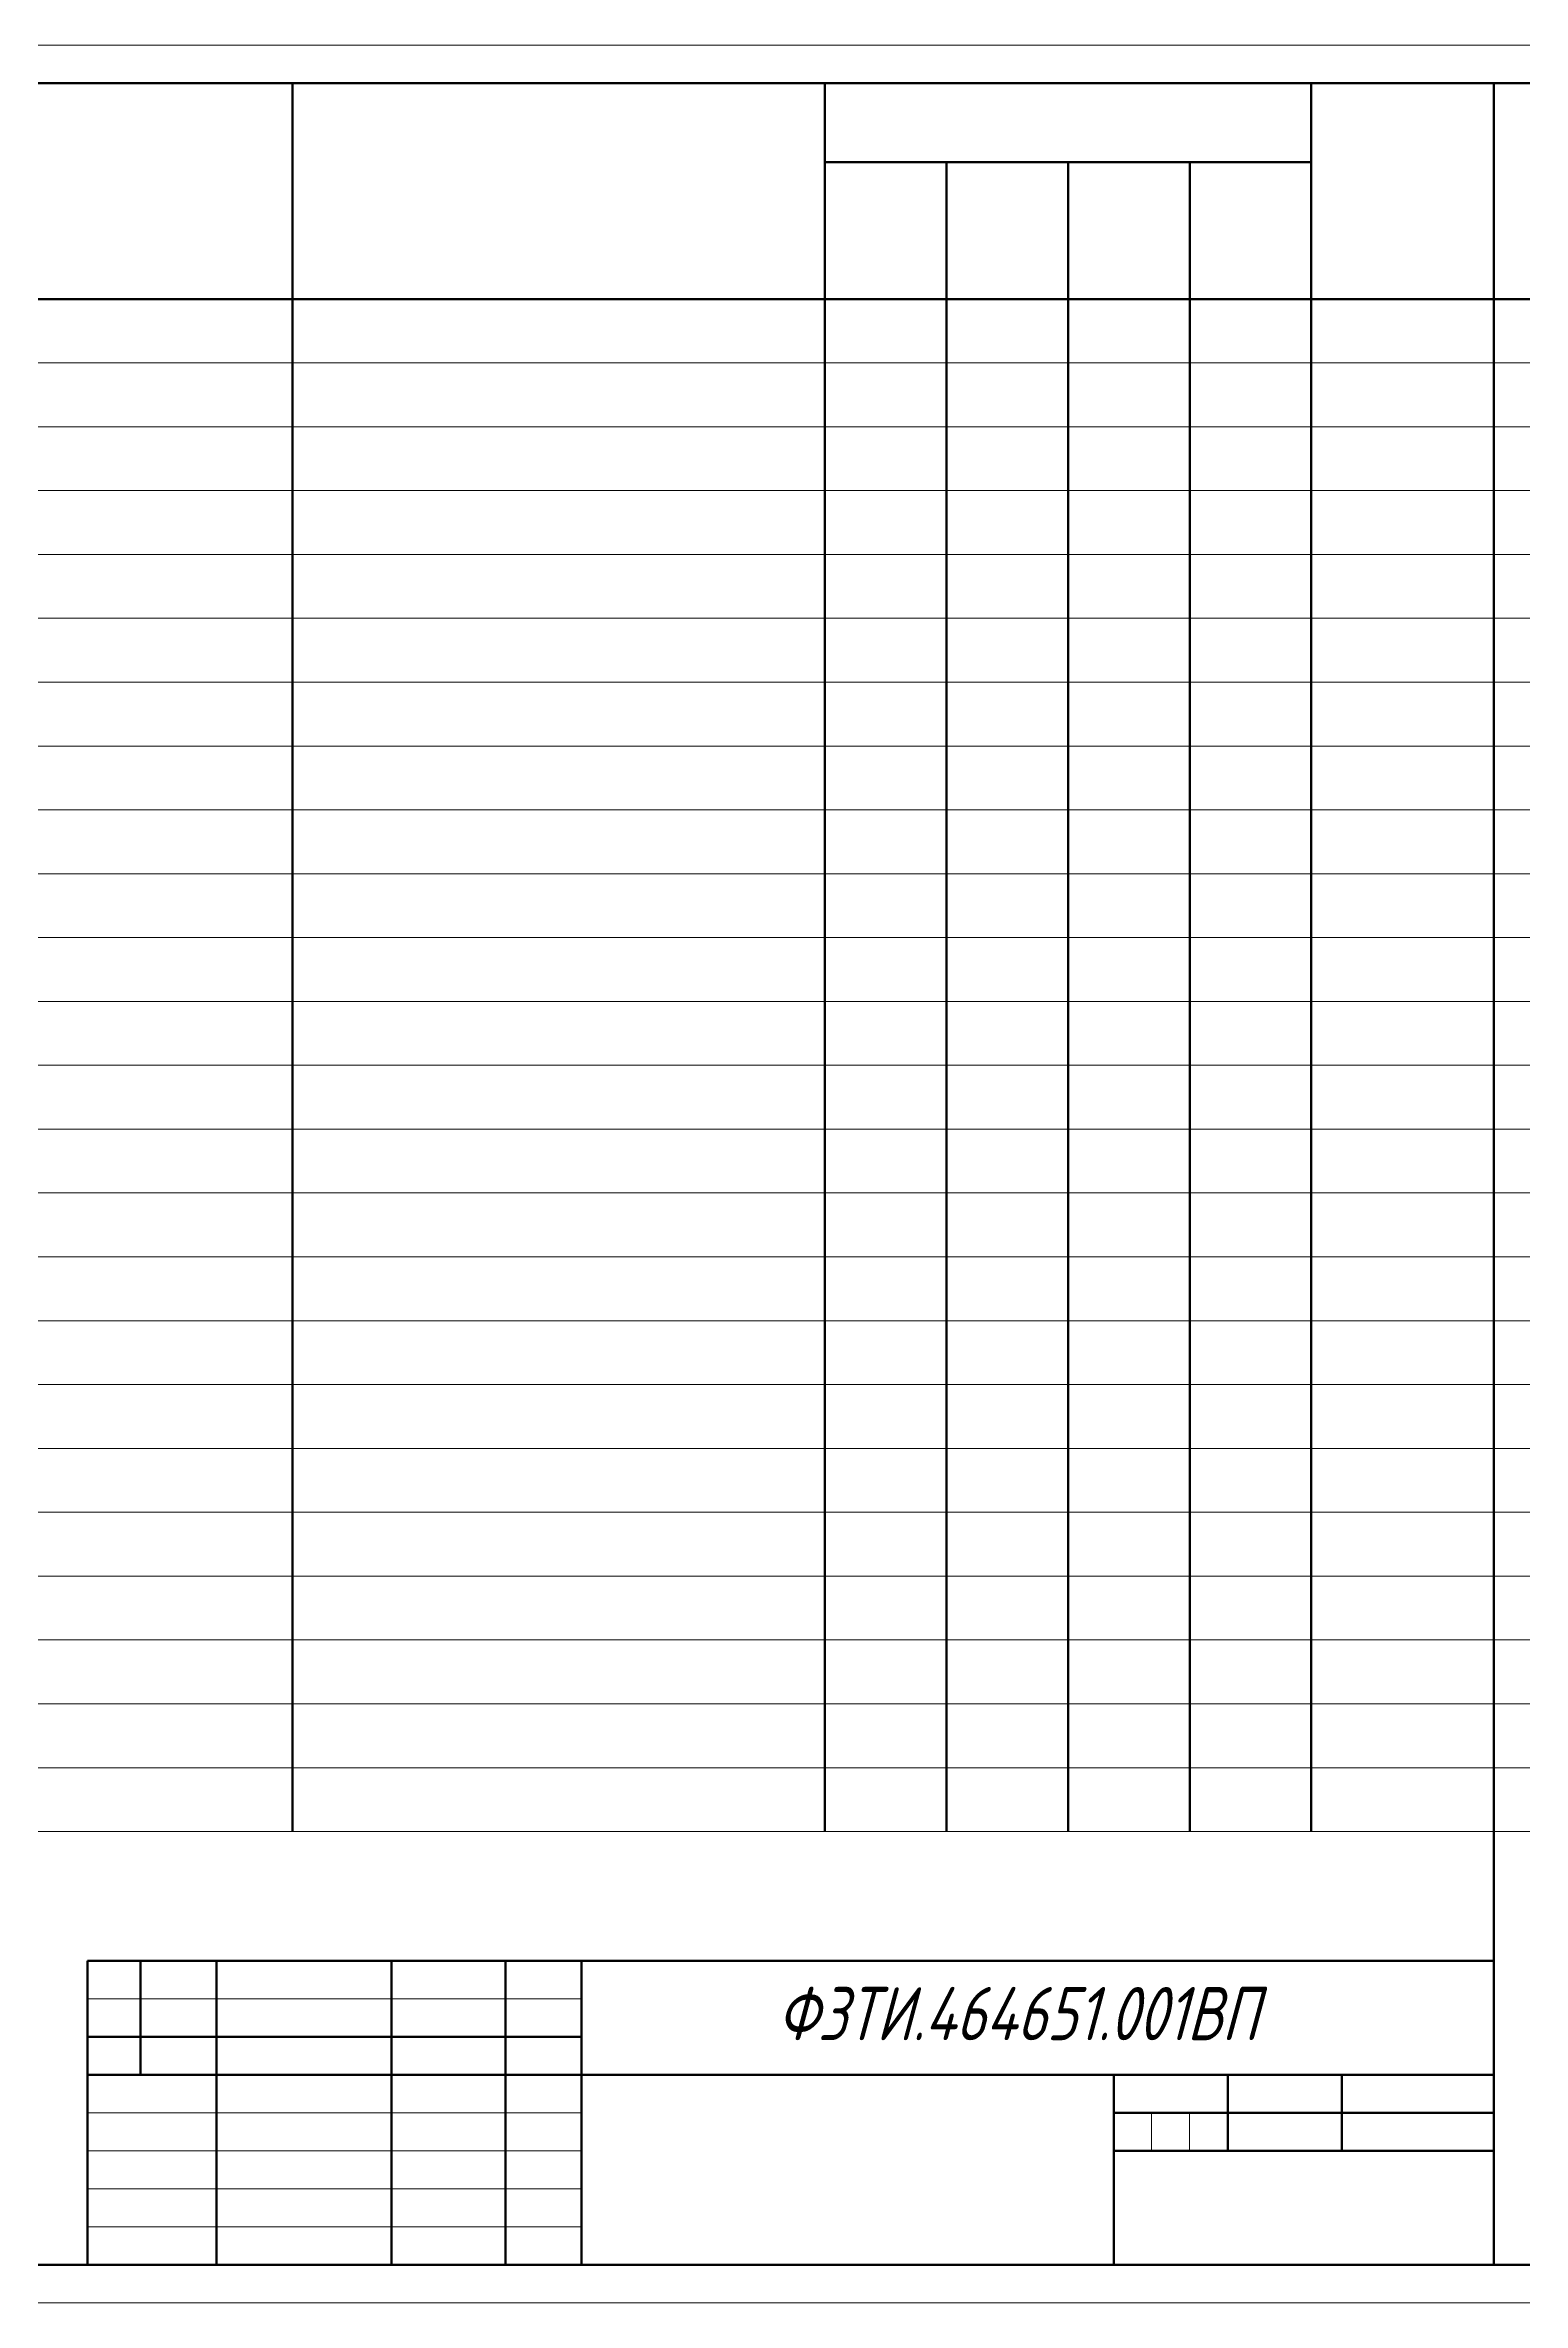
# Model space of a CAD drawing. Header units: millimetres. Extents: x 0 to 1220, y 0 to 297.
# Drawn here: x 224.4 to 418.8, y 0 to 297 of the extents above; entities that cross this region are included whole.
import ezdxf

# ---------------------------------------------------------------- set-up
doc = ezdxf.new("R2010")
doc.units = ezdxf.units.MM
doc.linetypes.add('K5LT_BASIC', pattern=[0])
doc.linetypes.add('K5LT_THIN', pattern=[0])
doc.layers.add('Содержание', color=7, linetype='Continuous')
doc.styles.add('KTEXTSTYLE', font='GOST_AU.SHX', dxfattribs={"width": 0.96, "height": 5})

msp = doc.modelspace()

# ---------------------------------------------------------------- linework, layer by layer
at = {"color": 7, "linetype": 'K5LT_THIN', "lineweight": 18}
for p, q in [((-0.02, 297), (609.98, 297)), ((19.98, 255.2), (414.98, 255.2)), ((414.98, 255.2), (604.98, 255.2)), ((19.98, 246.8), (414.98, 246.8)), ((414.98, 246.8), (604.98, 246.8)), ((19.98, 238.4), (414.98, 238.4)), ((414.98, 238.4), (604.98, 238.4)), ((19.98, 230), (414.98, 230)), ((414.98, 230), (604.98, 230)), ((19.98, 221.6), (414.98, 221.6)), ((414.98, 221.6), (604.98, 221.6)), ((19.98, 213.2), (414.98, 213.2)), ((414.98, 213.2), (604.98, 213.2)), ((19.98, 204.8), (414.98, 204.8)), ((414.98, 204.8), (604.98, 204.8)), ((19.98, 196.4), (414.98, 196.4)), ((414.98, 196.4), (604.98, 196.4)), ((19.98, 188), (414.98, 188)), ((414.98, 188), (604.98, 188)), ((19.98, 179.6), (414.98, 179.6)), ((414.98, 179.6), (604.98, 179.6)), ((19.98, 171.2), (414.98, 171.2)), ((414.98, 171.2), (604.98, 171.2)), ((19.98, 162.8), (414.98, 162.8)), ((414.98, 162.8), (604.98, 162.8)), ((19.98, 154.4), (414.98, 154.4)), ((414.98, 154.4), (604.98, 154.4)), ((19.98, 146), (414.98, 146)), ((414.98, 146), (604.98, 146)), ((19.98, 137.6), (414.98, 137.6)), ((414.98, 137.6), (604.98, 137.6)), ((19.98, 129.2), (414.98, 129.2)), ((414.98, 129.2), (604.98, 129.2)), ((19.98, 120.8), (414.98, 120.8)), ((414.98, 120.8), (604.98, 120.8)), ((19.98, 112.4), (414.98, 112.4)), ((414.98, 112.4), (604.98, 112.4)), ((19.98, 104), (414.98, 104)), ((414.98, 104), (604.98, 104)), ((19.98, 95.6), (414.98, 95.6)), ((414.98, 95.6), (604.98, 95.6)), ((19.98, 87.2), (414.98, 87.2)), ((414.98, 87.2), (604.98, 87.2)), ((19.98, 78.8), (414.98, 78.8)), ((414.98, 78.8), (604.98, 78.8)), ((19.98, 70.4), (414.98, 70.4)), ((414.98, 70.4), (604.98, 70.4)), ((19.98, 62), (414.98, 62)), ((414.98, 62), (604.98, 62)), ((229.98, 40), (294.98, 40)), ((229.98, 25), (246.98, 25)), ((246.98, 25), (269.98, 25)), ((269.98, 25), (284.98, 25)), ((284.98, 25), (294.98, 25)), ((369.94, 20), (369.94, 25)), ((374.96, 20), (374.96, 25)), ((229.98, 20), (246.98, 20)), ((246.98, 20), (269.98, 20)), ((269.98, 20), (284.98, 20)), ((284.98, 20), (294.98, 20)), ((229.98, 15), (294.98, 15)), ((229.98, 10), (294.98, 10)), ((609.98, 0), (-0.02, 0))]:
    msp.add_line(p, q, dxfattribs=at)
at = {"color": 5, "linetype": 'K5LT_BASIC', "lineweight": 60, "true_color": 0x0000ff}
for p, q in [((19.98, 292), (604.98, 292)), ((256.98, 62), (256.98, 292)), ((326.98, 62), (326.98, 292)), ((390.98, 62), (390.98, 292)), ((414.98, 292), (414.98, 5)), ((326.98, 281.6), (390.98, 281.6)), ((342.98, 62), (342.98, 281.6)), ((358.98, 62), (358.98, 281.6)), ((374.98, 62), (374.98, 281.6)), ((19.98, 263.6), (414.98, 263.6)), ((414.98, 263.6), (604.98, 263.6)), ((229.98, 45), (414.98, 45)), ((229.98, 5), (229.98, 45)), ((236.98, 30), (236.98, 45)), ((246.98, 20), (246.98, 45)), ((269.98, 20), (269.98, 45)), ((284.98, 20), (284.98, 45)), ((294.98, 5), (294.98, 45)), ((229.98, 35), (236.98, 35)), ((236.98, 35), (246.98, 35)), ((246.98, 35), (269.98, 35)), ((269.98, 35), (284.98, 35)), ((284.98, 35), (294.98, 35)), ((229.98, 30), (236.98, 30)), ((236.98, 30), (246.98, 30)), ((246.98, 30), (269.98, 30)), ((269.98, 30), (284.98, 30)), ((284.98, 30), (294.98, 30)), ((294.98, 30), (414.98, 30)), ((364.98, 5), (364.98, 30)), ((379.98, 20), (379.98, 30)), ((394.98, 20), (394.98, 30)), ((364.98, 25), (379.98, 25)), ((379.98, 25), (414.98, 25)), ((246.98, 5), (246.98, 20)), ((269.98, 5), (269.98, 20)), ((284.98, 5), (284.98, 20)), ((364.98, 20), (369.94, 20)), ((369.94, 20), (374.96, 20)), ((374.96, 20), (379.98, 20)), ((379.98, 20), (394.98, 20)), ((394.98, 20), (414.98, 20)), ((604.98, 5), (19.98, 5))]:
    msp.add_line(p, q, dxfattribs=at)

# ---------------------------------------------------------------- texts
at = {"layer": 'Содержание', "color": 7, "insert": (320.67, 41.55), "char_height": 1, "attachment_point": 1, "style": 'KTEXTSTYLE'}
msp.add_mtext('{\\H7x;\\Q15;\\W0.965;ФЗТИ.464651.001ВП}', dxfattribs=at)

doc.saveas('drawing.dxf')
